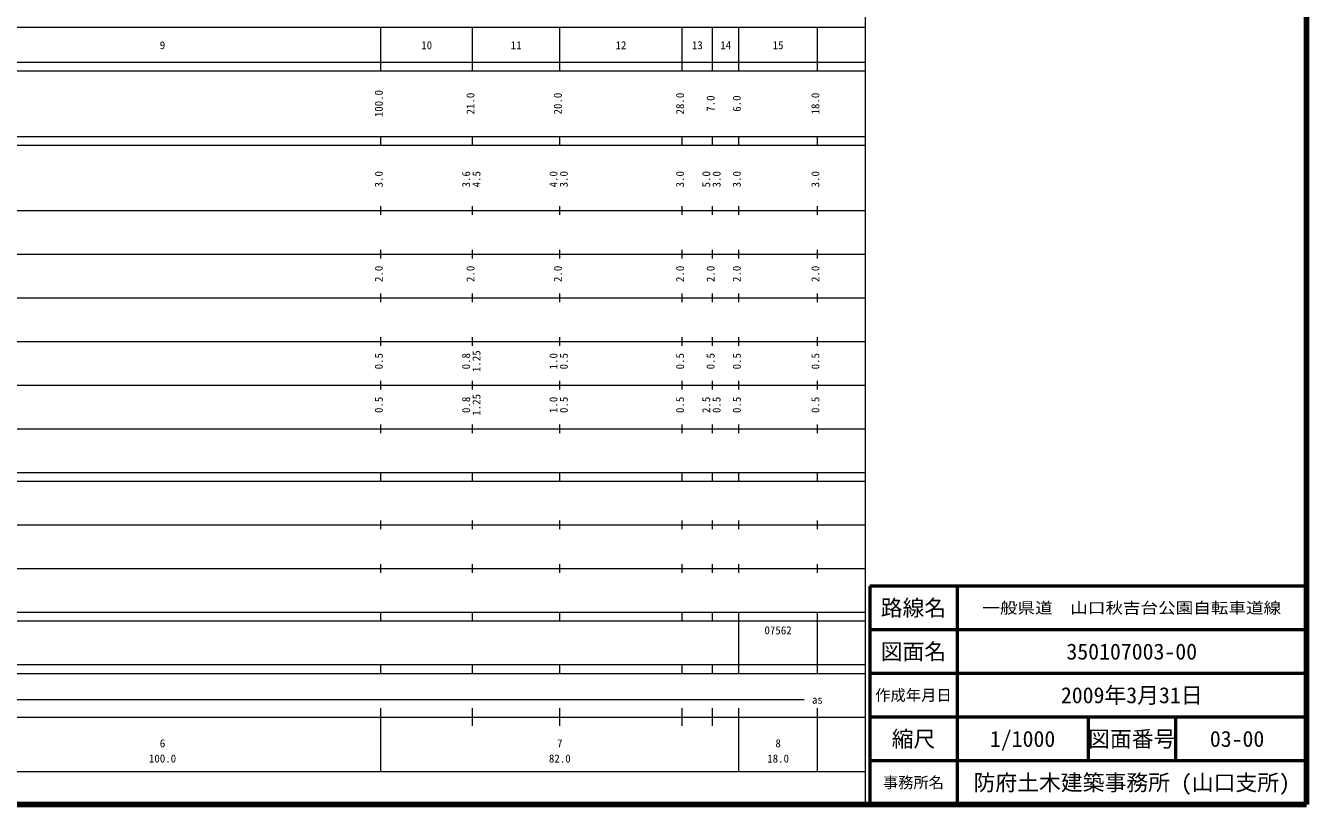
# Model space of a CAD drawing. Units: millimetres on the paper, enlarged 1000 times. Extents: x 40000 to 680000, y 20000 to 380000.
# Drawn here: x 386644 to 680000, y 20000 to 198357 of the extents above; entities that cross this region are included whole.
import ezdxf
from ezdxf.enums import TextEntityAlignment as Align

# ---------------------------------------------------------------- set-up
doc = ezdxf.new("R2010")
doc.units = ezdxf.units.MM
doc.header["$LTSCALE"] = 1000
for name, color, linetype, lineweight in [('M-TTL', 2, 'Continuous', 140), ('M-TTL-BAND', 7, 'Continuous', 13), ('M-TTL-FRAM', 2, 'Continuous', 50), ('M-TTL-LINE', 7, 'Continuous', 50)]:
    doc.layers.add(name, color=color, linetype=linetype, lineweight=lineweight)
doc.layers.add('M-TTL-TXT', color=7, linetype='Continuous')
doc.styles.add('ＭＳ ゴシック', font='')
doc.styles.get('ＭＳ ゴシック').set_extended_font_data('MS Gothic')

msp = doc.modelspace()

# ---------------------------------------------------------------- linework, layer by layer
at = {"layer": 'M-TTL'}
for p, q in [((680000, 20000), (680000, 380000)), ((40000, 20000), (680000, 20000))]:
    msp.add_line(p, q, dxfattribs=at)
at = {"layer": 'M-TTL-BAND'}
for p, q in [((579000, 20000), (579000, 370000)), ((68000, 198000), (579000, 198000)), ((468000, 188000), (468000, 198000)), ((489000, 188000), (489000, 198000)), ((509000, 188000), (509000, 198000)), ((537000, 188000), (537000, 198000)), ((544000, 188000), (544000, 198000)), ((550000, 188000), (550000, 198000)), ((568000, 188000), (568000, 198000)), ((40000, 190000), (579000, 190000)), ((40000, 188000), (579000, 188000)), ((40000, 173000), (579000, 173000)), ((40000, 171000), (579000, 171000)), ((468000, 171000), (468000, 173000)), ((489000, 171000), (489000, 173000)), ((509000, 171000), (509000, 173000)), ((537000, 171000), (537000, 173000)), ((544000, 171000), (544000, 173000)), ((550000, 171000), (550000, 173000)), ((568000, 171000), (568000, 173000)), ((40000, 156000), (579000, 156000)), ((468000, 155000), (468000, 157000)), ((489000, 155000), (489000, 157000)), ((509000, 155000), (509000, 157000)), ((537000, 155000), (537000, 157000)), ((544000, 155000), (544000, 157000)), ((550000, 155000), (550000, 157000)), ((568000, 155000), (568000, 157000)), ((468000, 145000), (468000, 147000)), ((489000, 145000), (489000, 147000)), ((509000, 145000), (509000, 147000)), ((537000, 145000), (537000, 147000)), ((544000, 145000), (544000, 147000)), ((550000, 145000), (550000, 147000)), ((568000, 145000), (568000, 147000)), ((46000, 146000), (579000, 146000)), ((52000, 136000), (579000, 136000)), ((468000, 135000), (468000, 137000)), ((489000, 135000), (489000, 137000)), ((509000, 135000), (509000, 137000)), ((537000, 135000), (537000, 137000)), ((544000, 135000), (544000, 137000)), ((550000, 135000), (550000, 137000)), ((568000, 135000), (568000, 137000)), ((468000, 125000), (468000, 127000)), ((489000, 125000), (489000, 127000)), ((509000, 125000), (509000, 127000)), ((537000, 125000), (537000, 127000)), ((544000, 125000), (544000, 127000)), ((550000, 125000), (550000, 127000)), ((568000, 125000), (568000, 127000)), ((46000, 126000), (579000, 126000)), ((52000, 116000), (579000, 116000)), ((468000, 115000), (468000, 117000)), ((489000, 115000), (489000, 117000)), ((509000, 115000), (509000, 117000)), ((537000, 115000), (537000, 117000)), ((544000, 115000), (544000, 117000)), ((550000, 115000), (550000, 117000)), ((568000, 115000), (568000, 117000)), ((46000, 106000), (579000, 106000)), ((468000, 105000), (468000, 107000)), ((489000, 105000), (489000, 107000)), ((509000, 105000), (509000, 107000)), ((537000, 105000), (537000, 107000)), ((544000, 105000), (544000, 107000)), ((550000, 105000), (550000, 107000)), ((568000, 105000), (568000, 107000)), ((40000, 96000), (579000, 96000)), ((40000, 94000), (579000, 94000)), ((468000, 94000), (468000, 96000)), ((489000, 94000), (489000, 96000)), ((509000, 94000), (509000, 96000)), ((537000, 94000), (537000, 96000)), ((544000, 94000), (544000, 96000)), ((550000, 94000), (550000, 96000)), ((568000, 94000), (568000, 96000)), ((49000, 84000), (579000, 84000)), ((468000, 83000), (468000, 85000)), ((489000, 83000), (489000, 85000)), ((509000, 83000), (509000, 85000)), ((537000, 83000), (537000, 85000)), ((544000, 83000), (544000, 85000)), ((550000, 83000), (550000, 85000)), ((568000, 83000), (568000, 85000)), ((40000, 74000), (579000, 74000)), ((468000, 73000), (468000, 75000)), ((489000, 73000), (489000, 75000)), ((509000, 73000), (509000, 75000)), ((537000, 73000), (537000, 75000)), ((544000, 73000), (544000, 75000)), ((550000, 73000), (550000, 75000)), ((568000, 73000), (568000, 75000)), ((40000, 64000), (579000, 64000)), ((40000, 62000), (579000, 62000)), ((468000, 62000), (468000, 64000)), ((489000, 62000), (489000, 64000)), ((509000, 62000), (509000, 64000)), ((537000, 62000), (537000, 64000)), ((544000, 62000), (544000, 64000)), ((550000, 62000), (550000, 64000)), ((550000, 52000), (550000, 62000)), ((568000, 62000), (568000, 64000)), ((568000, 52000), (568000, 62000)), ((40000, 52000), (579000, 52000)), ((40000, 50000), (579000, 50000)), ((468000, 50000), (468000, 52000)), ((489000, 50000), (489000, 52000)), ((509000, 50000), (509000, 52000)), ((537000, 50000), (537000, 52000)), ((544000, 50000), (544000, 52000)), ((550000, 50000), (550000, 52000)), ((568000, 50000), (568000, 52000)), ((71000, 44000), (565000, 44000)), ((468000, 27500), (468000, 42000)), ((489000, 38000), (489000, 42000)), ((509000, 38000), (509000, 42000)), ((537000, 38000), (537000, 42000)), ((544000, 38000), (544000, 42000)), ((550000, 27500), (550000, 42000)), ((568000, 27500), (568000, 42000)), ((40000, 40000), (579000, 40000)), ((68000, 27500), (579000, 27500))]:
    msp.add_line(p, q, dxfattribs=at)
at = {"layer": 'M-TTL-FRAM'}
for p, q in [((680000, 70000), (580000, 70000)), ((580000, 70000), (580000, 20000))]:
    msp.add_line(p, q, dxfattribs=at)
at = {"layer": 'M-TTL-LINE'}
for p, q in [((600000, 70000), (600000, 20000)), ((680000, 60000), (580000, 60000)), ((680000, 50000), (580000, 50000)), ((680000, 40000), (580000, 40000)), ((630000, 40000), (630000, 30000)), ((650000, 40000), (650000, 30000)), ((680000, 30000), (580000, 30000))]:
    msp.add_line(p, q, dxfattribs=at)

# ---------------------------------------------------------------- texts
at = {"layer": 'M-TTL-BAND', "style": 'ＭＳ ゴシック'}
for s, p in [('9', (418000, 192405)), ('10', (478500, 192405)), ('11', (499000, 192405)), ('12', (523000, 192405)), ('13', (540500, 192405)), ('14', (547000, 192405)), ('15', (559000, 192405)), ('as', (568000, 42500)), ('6', (418000, 32523)), ('7', (509000, 32523)), ('8', (559000, 32523)), ('100.0', (418000, 29033)), ('82.0', (509000, 29033)), ('18.0', (559000, 29033))]:
    msp.add_text(s, height=1833, dxfattribs=at).set_placement(p, align=Align.BOTTOM_CENTER)
for s, p in [('100.0', (469000, 180500)), ('21.0', (490000, 180500)), ('20.0', (510000, 180500)), ('28.0', (538000, 180500)), ('7.0', (545000, 180500)), ('6.0', (551000, 180500)), ('18.0', (569000, 180500)), ('3.0', (469000, 163174)), ('3.6', (489000, 163174)), ('4.5', (491370, 163174)), ('4.0', (509000, 163174)), ('3.0', (511370, 163174)), ('3.0', (538000, 163174)), ('5.0', (544000, 163174)), ('3.0', (546370, 163174)), ('3.0', (551000, 163174)), ('3.0', (569000, 163174)), ('2.0', (469000, 141500)), ('2.0', (490000, 141500)), ('2.0', (510000, 141500)), ('2.0', (538000, 141500)), ('2.0', (545000, 141500)), ('2.0', (551000, 141500)), ('2.0', (569000, 141500)), ('0.5', (469000, 121500)), ('0.8', (489000, 121500)), ('1.25', (491370, 121500)), ('1.0', (509000, 121500)), ('0.5', (511370, 121500)), ('0.5', (538000, 121500)), ('0.5', (545000, 121500)), ('0.5', (551000, 121500)), ('0.5', (569000, 121500)), ('0.5', (469000, 111500)), ('0.8', (489000, 111500)), ('1.25', (491370, 111500)), ('1.0', (509000, 111500)), ('0.5', (511370, 111500)), ('0.5', (538000, 111500)), ('2.5', (544000, 111500)), ('0.5', (546370, 111500)), ('0.5', (551000, 111500)), ('0.5', (569000, 111500))]:
    msp.add_text(s, height=1833, rotation=90, dxfattribs=at).set_placement(p, align=Align.BOTTOM_CENTER)
msp.add_text('07562', height=1833, dxfattribs=at).set_placement((555875, 58405), align=Align.BOTTOM_LEFT)
at = {"layer": 'M-TTL-TXT', "style": 'ＭＳ ゴシック'}
for s, height, p in [('路線名', 3666, (590000, 65000)), ('路線名', 3666, (590000, 65000)), ('図面名', 3666, (590000, 55000)), ('図面名', 3666, (590000, 55000)), ('350107003-00', 3666, (640000, 55000)), ('2009年3月31日', 3666, (640000, 45000)), ('作成年月日', 2566, (590000, 45000)), ('作成年月日', 2566, (590000, 45000)), ('縮尺', 3666, (590000, 35000)), ('縮尺', 3666, (590000, 35000)), ('1/1000', 3666, (615000, 35000)), ('図面番号', 3666, (640000, 35000)), ('図面番号', 3666, (640000, 35000)), ('03-00', 3666, (664125, 35000)), ('事務所名', 2566, (590000, 25000)), ('事務所名', 2566, (590000, 25000)), ('防府土木建築事務所 (山口支所)', 3666, (640000, 25000))]:
    msp.add_text(s, height=height, dxfattribs=at).set_placement(p, align=Align.MIDDLE_CENTER)
at = {"layer": 'M-TTL-TXT', "style": 'ＭＳ ゴシック', "width": 1.15}
msp.add_text('一般県道\u3000山口秋吉台公園自転車道線', height=2566, dxfattribs=at).set_placement((640000, 65000), align=Align.MIDDLE_CENTER)

doc.saveas('drawing.dxf')
